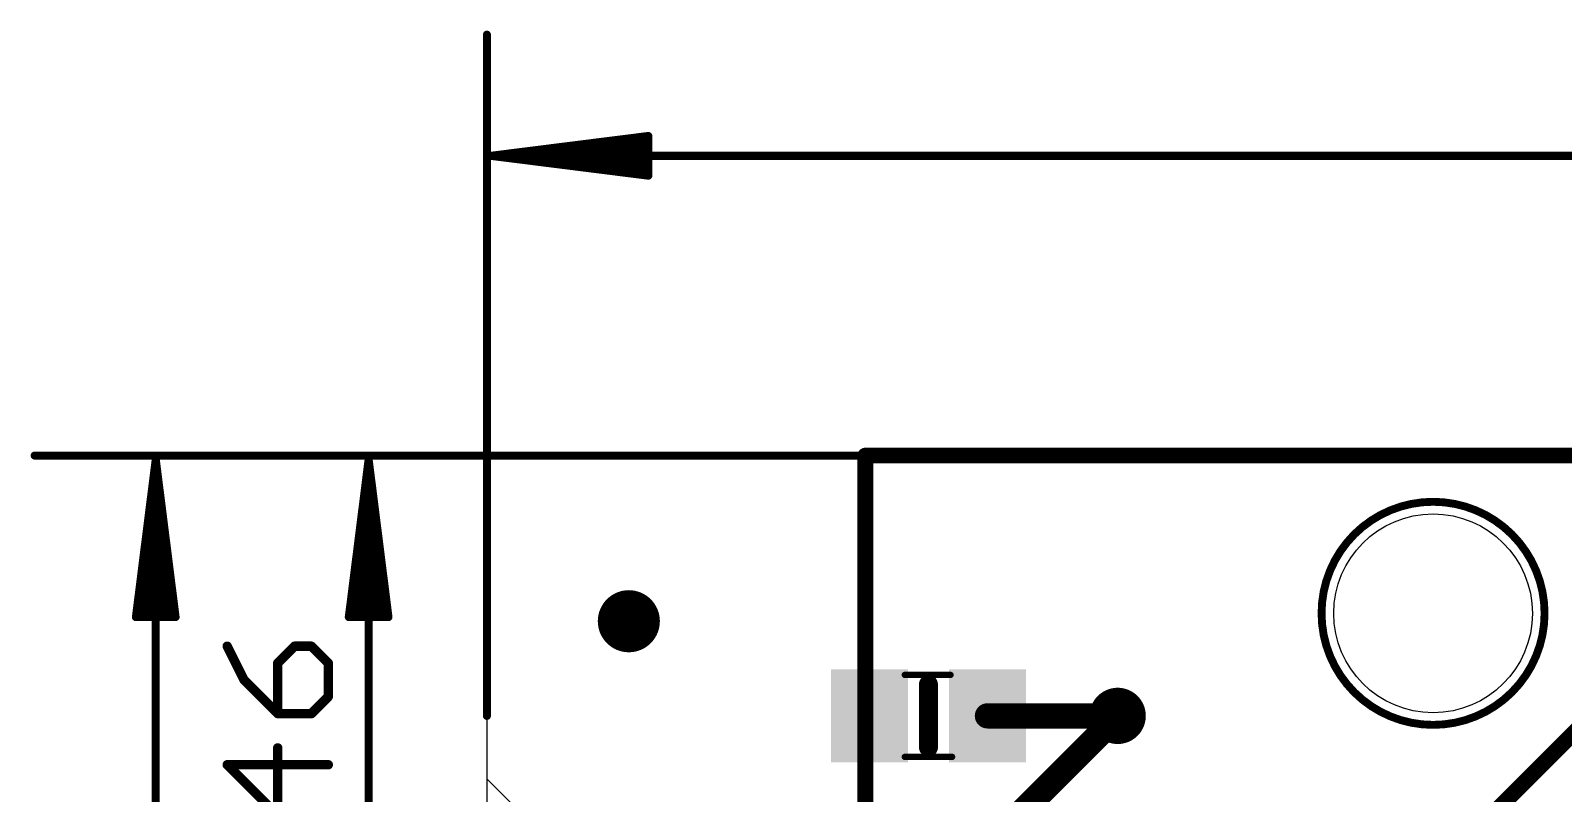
# Model space of a CAD drawing. Extents: x -7.7 to 68.6, y -5.3 to 60.5.
# Drawn here: x -7.35 to 17.34, y 47.9 to 60.18 of the extents above; entities that cross this region are included whole.
import ezdxf

# ---------------------------------------------------------------- set-up
doc = ezdxf.new("R2010")
doc.units = 0
for name, color, linetype in [('1', 12, 'CONTINUOUS'), ('16', 132, 'CONTINUOUS'), ('18', 110, 'CONTINUOUS'), ('20', 4, 'CONTINUOUS'), ('21', 40, 'CONTINUOUS'), ('23', 53, 'CONTINUOUS'), ('47', 253, 'CONTINUOUS'), ('51', 253, 'CONTINUOUS')]:
    doc.layers.add(name, color=color, linetype=linetype)

# ---------------------------------------------------------------- blocks, each defined once
blk = doc.blocks.new('RECT')
blk.add_solid([(-0.5, -0.5), (0.5, -0.5), (-0.5, 0.5), (0.5, 0.5)])
blk = doc.blocks.new('PIE')
at = {"const_width": 0.5}
blk.add_lwpolyline([(0, -0.25, 1), (0, 0.25, 1), (0, -0.25)], format="xyb", dxfattribs=at)
blk = doc.blocks.new('ROUNDV')
at = {"const_width": 0.5}
blk.add_lwpolyline([(0, -0.25, 1), (0, 0.25, 1), (0, -0.25)], format="xyb", dxfattribs=at)

msp = doc.modelspace()

# ---------------------------------------------------------------- linework, layer by layer
at = {"layer": '1'}
for points, const_width in [([(6.096, 0), (6.096, 53.34)], 0.254), ([(6.096, 53.34), (29.21, 53.34)], 0.254), ([(10.16, 49.149), (8.062, 49.149)], 0.4064)]:
    msp.add_lwpolyline(points, dxfattribs=dict(at, const_width=const_width))
for points, const_width in [([(6.1595, 53.34, 1), (6.0325, 53.34)], 0.127), ([(6.096, 53.4035, 1), (6.096, 53.2765)], 0.127), ([(8.062, 49.2506, 1), (8.062, 49.0474)], 0.2032), ([(10.16, 49.0474, 1), (10.16, 49.2506)], 0.2032)]:
    msp.add_lwpolyline(points, format="xyb", dxfattribs=dict(at, const_width=const_width))
at = {"layer": '16'}
for points, const_width in [([(6.096, 53.34), (6.096, 0)], 0.254), ([(29.21, 53.34), (6.096, 53.34)], 0.254), ([(8.255, 47.244), (10.16, 49.149)], 0.4064), ([(13.589, 44.958), (17.653, 49.022)], 0.254)]:
    msp.add_lwpolyline(points, dxfattribs=dict(at, const_width=const_width))
for points, const_width in [([(6.1595, 53.34, 1), (6.0325, 53.34)], 0.127), ([(6.096, 53.4035, 1), (6.096, 53.2765)], 0.127), ([(10.2318, 49.0772, 1), (10.0882, 49.2208)], 0.2032)]:
    msp.add_lwpolyline(points, format="xyb", dxfattribs=dict(at, const_width=const_width))
at = {"layer": '20'}
for p, q in [((64.516, 53.34), (0, 53.34)), ((0, 53.34), (0, 48.133)), ((0, 48.133), (1.016, 47.117))]:
    msp.add_line(p, q, dxfattribs=at)
msp.add_circle((15.24, 50.8), 1.6, dxfattribs=at)
at = {"layer": '21', "const_width": 0.3048}
msp.add_lwpolyline([(7.112, 48.641), (7.112, 49.657)], dxfattribs=at)
at = {"layer": '21', "const_width": 0.1524}
for points in [[(7.1882, 49.657, 1), (7.0358, 49.657)], [(7.0358, 48.641, 1), (7.1882, 48.641)]]:
    msp.add_lwpolyline(points, format="xyb", dxfattribs=at)
at = {"layer": '23'}
for p in [(2.286, 50.673), (7.112, 49.149)]:
    msp.add_point(p, dxfattribs=at)
at = {"layer": '47'}
for points, const_width in [([(0, 49.149), (0, 60.116)], 0.13), ([(0.065, 58.166), (2.6, 58.4852)], 0.13), ([(2.6, 58.4852), (2.6, 57.8468)], 0.13), ([(0.065, 58.166), (2.6, 58.426)], 0.13), ([(0.065, 58.166), (2.6, 58.296)], 0.13), ([(0.065, 58.166), (68.388, 58.166)], 0.13), ([(2.6, 57.8468), (0.065, 58.166)], 0.13), ([(2.6, 58.036), (0.065, 58.166)], 0.13), ([(2.6, 57.906), (0.065, 58.166)], 0.13), ([(19.939, 53.34), (-7.284, 53.34)], 0.13), ([(-5.334, 53.275), (-5.6532, 50.74)], 0.13), ([(-5.334, 53.275), (-5.594, 50.74)], 0.13), ([(-5.334, 53.275), (-5.464, 50.74)], 0.13), ([(-5.334, 0.065), (-5.334, 53.275)], 0.13), ([(-5.0148, 50.74), (-5.334, 53.275)], 0.13), ([(-5.204, 50.74), (-5.334, 53.275)], 0.13), ([(-5.074, 50.74), (-5.334, 53.275)], 0.13), ([(9.398, 53.34), (-3.855, 53.34)], 0.13), ([(-1.905, 53.275), (-2.2242, 50.74)], 0.13), ([(-1.905, 53.275), (-2.165, 50.74)], 0.13), ([(-1.905, 53.275), (-2.035, 50.74)], 0.13), ([(-1.905, 53.275), (-1.905, 41.721)], 0.13), ([(-1.5858, 50.74), (-1.905, 53.275)], 0.13), ([(-1.775, 50.74), (-1.905, 53.275)], 0.13), ([(-1.645, 50.74), (-1.905, 53.275)], 0.13), ([(-5.6532, 50.74), (-5.0148, 50.74)], 0.13), ([(-2.2242, 50.74), (-1.5858, 50.74)], 0.13), ([(-4.1827, 50.2704), (-3.9115, 49.728)], 0.1524), ([(-3.098, 50.2704), (-3.3692, 49.9992)], 0.1524), ([(-2.8269, 50.2704), (-3.098, 50.2704)], 0.1524), ([(-2.5557, 49.9992), (-2.8269, 50.2704)], 0.1524), ([(-3.3692, 49.9992), (-3.3692, 49.1857)], 0.1524), ([(-2.5557, 49.4569), (-2.5557, 49.9992)], 0.1524), ([(-3.9115, 49.728), (-3.3692, 49.1857)], 0.1524), ([(-2.8269, 49.1857), (-2.5557, 49.4569)], 0.1524), ([(-3.3692, 49.1857), (-2.8269, 49.1857)], 0.1524), ([(-3.3692, 47.5485), (-3.3692, 48.6332)], 0.1524), ([(-2.5557, 48.362), (-4.1827, 48.362)], 0.1524), ([(-4.1827, 48.362), (-3.3692, 47.5485)], 0.1524)]:
    msp.add_lwpolyline(points, dxfattribs=dict(at, const_width=const_width))
for points, const_width in [([(0.0325, 60.116, 1), (-0.0325, 60.116)], 0.065), ([(2.6325, 58.4852, 1), (2.5675, 58.4852)], 0.065), ([(2.6041, 58.453, 1), (2.5959, 58.5175)], 0.065), ([(2.6033, 58.3937, 1), (2.5967, 58.4583)], 0.065), ([(2.6017, 58.2635, 1), (2.5983, 58.3285)], 0.065), ([(0.065, 58.1985, 1), (0.065, 58.1335)], 0.065), ([(0.0691, 58.1982, 1), (0.0609, 58.1338)], 0.065), ([(0.0633, 58.1985, 1), (0.0667, 58.1335)], 0.065), ([(0.0667, 58.1985, 1), (0.0633, 58.1335)], 0.065), ([(0.0683, 58.1983, 1), (0.0617, 58.1337)], 0.065), ([(0.0617, 58.1983, 1), (0.0683, 58.1337)], 0.065), ([(0.0609, 58.1982, 1), (0.0691, 58.1338)], 0.065), ([(2.5983, 58.0035, 1), (2.6017, 58.0685)], 0.065), ([(2.5675, 57.8468, 1), (2.6325, 57.8468)], 0.065), ([(2.5959, 57.8145, 1), (2.6041, 57.879)], 0.065), ([(2.5967, 57.8737, 1), (2.6033, 57.9383)], 0.065), ([(-7.284, 53.3725, 1), (-7.284, 53.3075)], 0.065), ([(-5.3015, 53.275, 1), (-5.3665, 53.275)], 0.065), ([(-5.3018, 53.2791, 1), (-5.3662, 53.2709)], 0.065), ([(-5.3015, 53.2733, 1), (-5.3665, 53.2767)], 0.065), ([(-5.3015, 53.2767, 1), (-5.3665, 53.2733)], 0.065), ([(-5.3017, 53.2783, 1), (-5.3663, 53.2717)], 0.065), ([(-5.3017, 53.2717, 1), (-5.3663, 53.2783)], 0.065), ([(-5.3018, 53.2709, 1), (-5.3662, 53.2791)], 0.065), ([(-3.855, 53.3725, 1), (-3.855, 53.3075)], 0.065), ([(-1.8725, 53.275, 1), (-1.9375, 53.275)], 0.065), ([(-1.8728, 53.2791, 1), (-1.9372, 53.2709)], 0.065), ([(-1.8725, 53.2733, 1), (-1.9375, 53.2767)], 0.065), ([(-1.8725, 53.2767, 1), (-1.9375, 53.2733)], 0.065), ([(-1.8727, 53.2783, 1), (-1.9373, 53.2717)], 0.065), ([(-1.8727, 53.2717, 1), (-1.9373, 53.2783)], 0.065), ([(-1.8728, 53.2709, 1), (-1.9372, 53.2791)], 0.065), ([(9.398, 53.3075, 1), (9.398, 53.3725)], 0.065), ([(-5.6855, 50.7441, 1), (-5.621, 50.7359)], 0.065), ([(-5.6532, 50.7725, 1), (-5.6532, 50.7075)], 0.065), ([(-5.6263, 50.7433, 1), (-5.5617, 50.7367)], 0.065), ([(-5.4965, 50.7417, 1), (-5.4315, 50.7383)], 0.065), ([(-5.2365, 50.7383, 1), (-5.1715, 50.7417)], 0.065), ([(-5.1063, 50.7367, 1), (-5.0417, 50.7433)], 0.065), ([(-5.047, 50.7359, 1), (-4.9825, 50.7441)], 0.065), ([(-5.0148, 50.7075, 1), (-5.0148, 50.7725)], 0.065), ([(-2.2565, 50.7441, 1), (-2.192, 50.7359)], 0.065), ([(-2.2242, 50.7725, 1), (-2.2242, 50.7075)], 0.065), ([(-2.1973, 50.7433, 1), (-2.1327, 50.7367)], 0.065), ([(-2.0675, 50.7417, 1), (-2.0025, 50.7383)], 0.065), ([(-1.8075, 50.7383, 1), (-1.7425, 50.7417)], 0.065), ([(-1.6773, 50.7367, 1), (-1.6127, 50.7433)], 0.065), ([(-1.618, 50.7359, 1), (-1.5535, 50.7441)], 0.065), ([(-1.5858, 50.7075, 1), (-1.5858, 50.7725)], 0.065), ([(-4.1486, 50.2874, 1), (-4.2168, 50.2533)], 0.0762), ([(-3.098, 50.3085, 1), (-3.098, 50.2323)], 0.0762), ([(-3.0711, 50.2434, 1), (-3.125, 50.2973)], 0.0762), ([(-2.7999, 50.2973, 1), (-2.8538, 50.2434)], 0.0762), ([(-2.8269, 50.2323, 1), (-2.8269, 50.3085)], 0.0762), ([(-3.3311, 49.9992, 1), (-3.4073, 49.9992)], 0.0762), ([(-3.3961, 50.0261, 1), (-3.3423, 49.9723)], 0.0762), ([(-2.5176, 49.9992, 1), (-2.5938, 49.9992)], 0.0762), ([(-2.5826, 49.9723, 1), (-2.5288, 50.0261)], 0.0762), ([(-3.8846, 49.755, 1), (-3.9385, 49.7011)], 0.0762), ([(-3.9456, 49.711, 1), (-3.8774, 49.7451)], 0.0762), ([(-2.5938, 49.4569, 1), (-2.5176, 49.4569)], 0.0762), ([(-2.5288, 49.4299, 1), (-2.5826, 49.4838)], 0.0762), ([(-3.3692, 49.2238, 1), (-3.3692, 49.1476)], 0.0762), ([(-3.4073, 49.1857, 1), (-3.3311, 49.1857)], 0.0762), ([(-3.3961, 49.1588, 1), (-3.3423, 49.2126)], 0.0762), ([(-2.8538, 49.2126, 1), (-2.7999, 49.1588)], 0.0762), ([(-2.8269, 49.1476, 1), (-2.8269, 49.2238)], 0.0762), ([(-0.0325, 49.149, 1), (0.0325, 49.149)], 0.065), ([(-3.3311, 48.6332, 1), (-3.4073, 48.6332)], 0.0762), ([(-4.1557, 48.389, 1), (-4.2096, 48.3351)], 0.0762), ([(-4.1827, 48.4001, 1), (-4.1827, 48.3239)], 0.0762), ([(-2.5557, 48.3239, 1), (-2.5557, 48.4001)], 0.0762)]:
    msp.add_lwpolyline(points, format="xyb", dxfattribs=dict(at, const_width=const_width))
at = {"layer": '51'}
for p, q in [((64.516, 53.34), (0, 53.34)), ((0, 53.34), (0, 0))]:
    msp.add_line(p, q, dxfattribs=at)
for points, const_width in [([(15.24, 49.004, 1), (15.24, 52.596, 1), (15.24, 49.004)], 0.127), ([(6.731, 49.8344, 1), (6.731, 49.7836)], 0.0508), ([(7.468, 49.7836, 1), (7.468, 49.8344)], 0.0508), ([(6.731, 48.5144, 1), (6.731, 48.4636)], 0.0508), ([(7.493, 48.4636, 1), (7.493, 48.5144)], 0.0508)]:
    msp.add_lwpolyline(points, format="xyb", dxfattribs=dict(at, const_width=const_width))
at = {"layer": '51', "const_width": 0.1016}
for points in [[(7.468, 49.809), (6.731, 49.809)], [(7.493, 48.489), (6.731, 48.489)]]:
    msp.add_lwpolyline(points, dxfattribs=at)

# ---------------------------------------------------------------- block references
at = {"layer": '1'}
msp.add_blockref('PIE', (2.286, 50.673), dxfattribs=at)
at = {"layer": '1', "xscale": 1.24, "yscale": 1.5, "rotation": 180}
for p in [(6.162, 49.149), (8.062, 49.149)]:
    msp.add_blockref('RECT', p, dxfattribs=at)
at = {"layer": '18', "xscale": 0.9064, "yscale": 0.9064}
msp.add_blockref('ROUNDV', (10.16, 49.149), dxfattribs=at)
msp.add_blockref('ROUNDV', (10.16, 49.149), dxfattribs=at)
at = {"layer": '51', "xscale": 0.7501, "yscale": 1.4501, "rotation": 180}
for p in [(6.3814, 49.1479), (7.8292, 49.1479)]:
    msp.add_blockref('RECT', p, dxfattribs=at)

doc.saveas('drawing.dxf')
